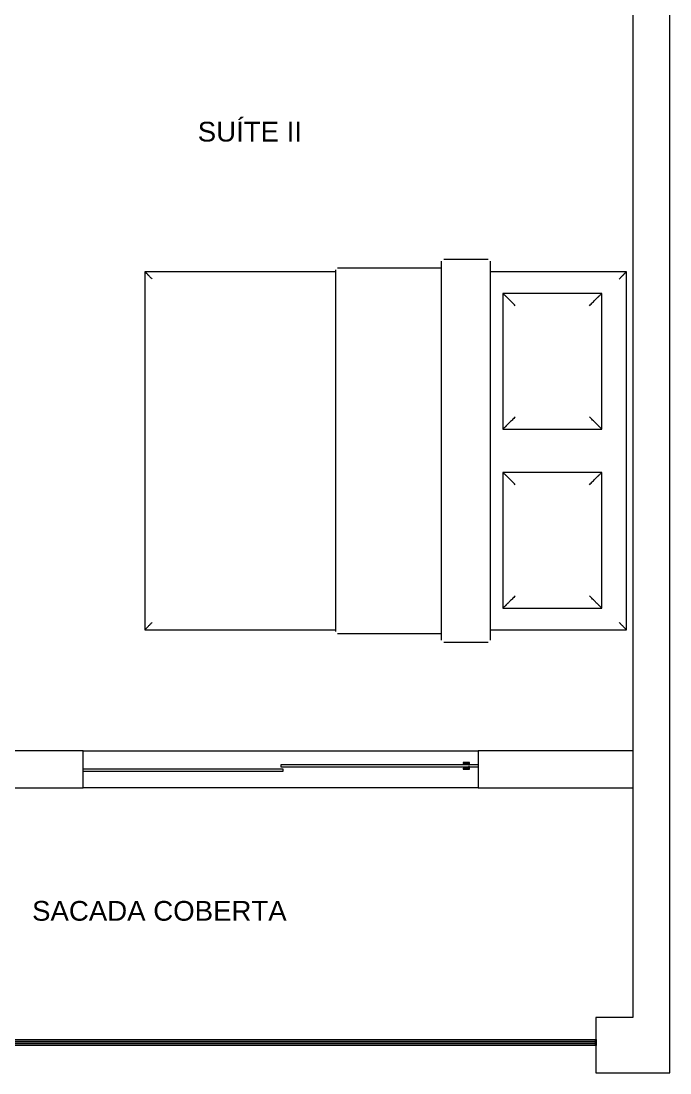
# Model space of a CAD drawing. Header units: millimetres. Extents: x 586.5 to 618.3, y 239.1 to 272.6.
# Drawn here: x 598.87 to 601.498, y 240.01 to 244.271 of the extents above; entities that cross this region are included whole.
import ezdxf

# ---------------------------------------------------------------- set-up
doc = ezdxf.new("R2010")
doc.units = ezdxf.units.MM
doc.header["$LTSCALE"] = 75
doc.linetypes.add('HIDDEN', pattern=[0.375, 0.25, -0.125])
for name, color, linetype, lineweight in [('A Arquitetura LRZ', 252, 'Continuous', 9), ('A Cumbuca LRZ', 254, 'HIDDEN', 9), ('A Esquadrias LRZ', 252, 'Continuous', 9), ('A Mobiliário LRZ', 253, 'Continuous', 9)]:
    doc.layers.add(name, color=color, linetype=linetype, lineweight=lineweight)
doc.styles.add('R80', font='arial.ttf')

msp = doc.modelspace()

# ---------------------------------------------------------------- linework, layer by layer
at = {"layer": 'A Arquitetura LRZ'}
for p, q in [((601.4975, 240.0104), (601.4975, 272.5654)), ((601.3475, 245.1654), (601.3475, 240.2354)), ((599.1215, 241.3154), (598.4965, 241.3154)), ((599.1215, 241.1654), (599.1215, 241.3154)), ((601.3475, 241.3154), (600.7215, 241.3154)), ((600.7215, 241.3154), (600.7215, 241.1654)), ((598.4965, 241.1654), (599.1215, 241.1654)), ((600.7215, 241.1654), (601.3475, 241.1654)), ((601.1975, 240.2354), (601.1975, 240.1465)), ((601.3475, 240.2354), (601.1975, 240.2354)), ((601.1975, 240.1215), (601.1975, 240.0114)), ((601.1975, 240.0104), (601.4975, 240.0104))]:
    msp.add_line(p, q, dxfattribs=at)
at = {"layer": 'A Esquadrias LRZ'}
for p, q in [((599.1215, 241.3154), (600.7215, 241.3154)), ((600.6865, 241.2684), (600.6604, 241.2684)), ((600.6604, 241.2684), (600.6604, 241.2642)), ((600.6865, 241.2584), (600.6865, 241.2684)), ((599.9315, 241.2404), (599.1215, 241.2404)), ((599.1215, 241.2324), (599.9315, 241.2324)), ((600.7215, 241.2584), (599.9215, 241.2584)), ((599.9215, 241.2584), (599.9215, 241.2504)), ((599.9215, 241.2504), (600.7215, 241.2504)), ((599.9315, 241.2324), (599.9315, 241.2404)), ((600.6604, 241.2642), (600.6818, 241.2642)), ((600.6818, 241.2446), (600.6604, 241.2446)), ((600.6604, 241.2446), (600.6604, 241.2404)), ((600.6604, 241.2404), (600.6865, 241.2404)), ((600.6818, 241.2642), (600.6818, 241.2584)), ((600.6818, 241.2584), (600.6865, 241.2584)), ((600.6865, 241.2504), (600.6818, 241.2504)), ((600.6818, 241.2504), (600.6818, 241.2446)), ((600.6865, 241.2404), (600.6865, 241.2504)), ((600.7215, 241.1654), (599.1215, 241.1654)), ((586.7992, 240.1465), (601.1992, 240.1465)), ((601.1992, 240.1215), (586.7992, 240.1215)), ((586.8042, 240.1445), (601.1942, 240.1445)), ((601.1942, 240.1435), (586.8042, 240.1435)), ((586.8042, 240.1374), (601.1942, 240.1374)), ((586.8042, 240.1306), (601.1942, 240.1306)), ((586.8042, 240.1245), (601.1942, 240.1245)), ((586.8042, 240.1235), (601.1942, 240.1235)), ((601.1942, 240.1445), (601.1942, 240.1435)), ((601.1942, 240.1435), (601.1942, 240.1374)), ((601.1942, 240.1374), (601.1942, 240.1306)), ((601.1942, 240.1306), (601.1942, 240.1245)), ((601.1942, 240.1245), (601.1942, 240.1235)), ((601.1992, 240.1465), (601.1992, 240.1215)), ((601.1975, 240.0104), (601.1975, 240.0114))]:
    msp.add_line(p, q, dxfattribs=at)
at = {"layer": 'A Mobiliário LRZ'}
for p, q in [((600.5715, 243.2704), (600.1515, 243.2704)), ((600.5715, 243.2954), (600.5715, 243.2953)), ((600.5715, 243.2953), (600.5715, 243.2952)), ((600.5715, 243.2952), (600.5715, 243.2949)), ((600.5715, 243.2949), (600.5715, 243.2945)), ((600.5715, 243.2945), (600.5715, 243.294)), ((600.5715, 243.294), (600.5715, 243.2934)), ((600.5715, 243.2934), (600.5715, 243.2927)), ((600.5715, 243.2927), (600.5715, 243.2919)), ((600.5715, 243.2919), (600.5715, 243.2909)), ((600.5715, 243.2909), (600.5715, 243.2899)), ((600.5715, 243.2899), (600.5715, 243.2887)), ((600.5715, 243.2887), (600.5715, 243.2875)), ((600.5715, 243.2875), (600.5715, 243.2862)), ((600.5715, 243.2862), (600.5715, 243.2847)), ((600.5715, 243.2847), (600.5715, 243.2832)), ((600.5715, 243.2832), (600.5715, 243.2816)), ((600.5715, 243.2816), (600.5715, 243.2798)), ((600.5715, 243.2798), (600.5715, 243.278)), ((600.5715, 243.278), (600.5715, 243.2761)), ((600.5715, 243.2761), (600.5715, 243.2742)), ((600.5715, 243.2742), (600.5715, 243.2721)), ((600.5715, 243.2721), (600.5715, 243.27)), ((600.5715, 243.27), (600.5715, 243.2678)), ((600.5715, 243.2678), (600.5715, 243.2656)), ((600.7615, 243.3054), (600.5815, 243.3054)), ((600.7715, 243.2953), (600.7715, 243.2954)), ((600.7715, 243.2954), (600.7715, 243.2954)), ((600.7715, 243.2951), (600.7715, 243.2953)), ((600.7715, 243.2948), (600.7715, 243.2951)), ((600.7715, 243.2944), (600.7715, 243.2948)), ((600.7715, 243.2939), (600.7715, 243.2944)), ((600.7715, 243.2932), (600.7715, 243.2939)), ((600.7715, 243.2925), (600.7715, 243.2932)), ((600.7715, 243.2916), (600.7715, 243.2925)), ((600.7715, 243.2906), (600.7715, 243.2916)), ((600.7715, 243.2896), (600.7715, 243.2906)), ((600.7715, 243.2884), (600.7715, 243.2896)), ((600.7715, 243.2871), (600.7715, 243.2884)), ((600.7715, 243.2858), (600.7715, 243.2871)), ((600.7715, 243.2843), (600.7715, 243.2858)), ((600.7715, 243.2827), (600.7715, 243.2843)), ((600.7715, 243.2811), (600.7715, 243.2827)), ((600.7715, 243.2794), (600.7715, 243.2811)), ((600.7715, 243.2775), (600.7715, 243.2794)), ((600.7715, 243.2756), (600.7715, 243.2775)), ((600.7715, 243.2736), (600.7715, 243.2756)), ((600.7715, 243.2716), (600.7715, 243.2736)), ((600.7715, 243.2694), (600.7715, 243.2716)), ((600.7715, 243.2672), (600.7715, 243.2694)), ((599.3715, 243.2554), (599.3715, 241.8054)), ((600.1453, 243.2554), (599.3715, 243.2554)), ((600.144, 243.2629), (600.144, 243.2629)), ((600.144, 243.2629), (600.144, 243.2628)), ((600.144, 243.2628), (600.144, 243.2626)), ((600.144, 243.2626), (600.144, 243.2624)), ((600.144, 243.2624), (600.144, 243.2622)), ((600.144, 243.2622), (600.144, 243.2618)), ((600.144, 243.2618), (600.144, 243.2614)), ((600.144, 243.2614), (600.144, 243.261)), ((600.144, 243.261), (600.144, 243.2605)), ((600.144, 243.2605), (600.144, 243.2599)), ((600.144, 243.2599), (600.144, 243.2593)), ((600.144, 243.2593), (600.144, 243.2587)), ((600.144, 243.2587), (600.144, 243.2579)), ((600.144, 243.2579), (600.144, 243.2572)), ((600.144, 243.2572), (600.144, 243.2564)), ((600.144, 243.2564), (600.144, 243.2555)), ((600.144, 243.2555), (600.144, 243.2546)), ((600.144, 243.2546), (600.144, 243.2536)), ((600.144, 243.2536), (600.144, 243.2526)), ((600.144, 243.2526), (600.144, 243.2515)), ((600.144, 243.2515), (600.144, 243.2504)), ((600.144, 243.2504), (600.144, 243.2493)), ((600.144, 243.2493), (600.144, 243.2481)), ((600.144, 243.2481), (600.144, 243.2469)), ((600.144, 243.2469), (600.144, 243.2457)), ((600.144, 243.2457), (600.144, 243.2444)), ((600.144, 243.2444), (600.144, 243.2431)), ((600.144, 243.2431), (600.144, 243.2417)), ((600.144, 243.2417), (600.144, 243.2404)), ((600.144, 243.2404), (600.144, 243.239)), ((600.144, 243.239), (600.144, 243.2376)), ((600.144, 243.2376), (600.144, 243.2362)), ((600.144, 243.2362), (600.144, 243.2347)), ((600.144, 243.2347), (600.144, 243.2333)), ((600.144, 243.2333), (600.144, 243.2318)), ((600.144, 243.2318), (600.144, 243.2303)), ((600.144, 243.2303), (600.144, 243.2288)), ((600.144, 243.2288), (600.144, 243.2273)), ((600.144, 243.2273), (600.144, 243.2258)), ((600.144, 243.2258), (600.144, 243.2254)), ((600.144, 243.2254), (600.144, 241.8354)), ((600.5715, 243.2656), (600.5715, 243.2632)), ((600.5715, 243.2632), (600.5715, 243.2608)), ((600.5715, 243.2608), (600.5715, 243.2584)), ((600.5715, 243.2584), (600.5715, 243.2559)), ((600.5715, 243.2559), (600.5715, 243.2534)), ((600.5715, 243.2534), (600.5715, 243.2508)), ((600.5715, 243.2508), (600.5715, 243.2481)), ((600.5715, 243.2481), (600.5715, 243.2455)), ((600.5715, 243.2455), (600.5715, 243.2428)), ((600.5715, 243.2428), (600.5715, 243.2401)), ((600.5715, 243.2401), (600.5715, 243.2373)), ((600.5715, 243.2373), (600.5715, 243.2345)), ((600.5715, 243.2345), (600.5715, 243.2318)), ((600.5715, 243.2318), (600.5715, 243.229)), ((600.5715, 243.229), (600.5715, 243.2262)), ((600.5715, 243.2262), (600.5715, 243.2254)), ((600.5715, 243.2254), (600.5715, 241.8354)), ((600.7715, 243.2649), (600.7715, 243.2672)), ((600.7715, 243.2626), (600.7715, 243.2649)), ((600.7715, 243.2602), (600.7715, 243.2626)), ((600.7715, 243.2577), (600.7715, 243.2602)), ((600.7715, 243.2552), (600.7715, 243.2577)), ((601.3215, 243.2554), (600.7715, 243.2554)), ((600.7715, 243.2527), (600.7715, 243.2552)), ((600.7715, 243.2501), (600.7715, 243.2527)), ((600.7715, 243.2474), (600.7715, 243.2501)), ((600.7715, 243.2447), (600.7715, 243.2474)), ((600.7715, 243.242), (600.7715, 243.2447)), ((600.7715, 243.2393), (600.7715, 243.242)), ((600.7715, 243.2366), (600.7715, 243.2393)), ((600.7715, 243.2338), (600.7715, 243.2366)), ((600.7715, 243.231), (600.7715, 243.2338)), ((600.7715, 243.2282), (600.7715, 243.231)), ((600.7715, 243.2254), (600.7715, 243.2282)), ((600.7715, 241.8354), (600.7715, 243.2254)), ((601.3215, 241.8054), (601.3215, 243.2554)), ((600.8215, 243.1679), (600.8215, 242.6179)), ((601.2215, 243.1679), (600.8215, 243.1679)), ((601.2215, 242.6179), (601.2215, 243.1679)), ((600.8215, 242.6179), (601.2215, 242.6179)), ((600.8215, 242.4429), (600.8215, 241.8929)), ((601.2215, 242.4429), (600.8215, 242.4429)), ((601.2215, 241.8929), (601.2215, 242.4429)), ((600.8215, 241.8929), (601.2215, 241.8929)), ((600.144, 241.8354), (600.144, 241.8339)), ((600.144, 241.8339), (600.144, 241.8324)), ((600.144, 241.8324), (600.144, 241.8309)), ((600.144, 241.8309), (600.144, 241.8294)), ((600.144, 241.8294), (600.144, 241.828)), ((600.144, 241.828), (600.144, 241.8265)), ((600.144, 241.8265), (600.144, 241.825)), ((600.144, 241.825), (600.144, 241.8236)), ((600.144, 241.8236), (600.144, 241.8222)), ((600.144, 241.8222), (600.144, 241.8208)), ((600.144, 241.8208), (600.144, 241.8194)), ((600.144, 241.8194), (600.144, 241.8181)), ((600.5715, 241.8354), (600.5715, 241.8326)), ((600.5715, 241.8326), (600.5715, 241.8298)), ((600.5715, 241.8298), (600.5715, 241.827)), ((600.5715, 241.827), (600.5715, 241.8243)), ((600.5715, 241.8243), (600.5715, 241.8215)), ((600.5715, 241.8215), (600.5715, 241.8188)), ((600.7715, 241.8346), (600.7715, 241.8354)), ((600.7715, 241.8318), (600.7715, 241.8346)), ((600.7715, 241.8291), (600.7715, 241.8318)), ((600.7715, 241.8263), (600.7715, 241.8291)), ((600.7715, 241.8235), (600.7715, 241.8263)), ((600.7715, 241.8208), (600.7715, 241.8235)), ((600.7715, 241.818), (600.7715, 241.8208)), ((599.3715, 241.8054), (600.1453, 241.8054)), ((600.144, 241.8181), (600.144, 241.8168)), ((600.144, 241.8168), (600.144, 241.8155)), ((600.144, 241.8155), (600.144, 241.8142)), ((600.144, 241.8142), (600.144, 241.813)), ((600.144, 241.813), (600.144, 241.8118)), ((600.144, 241.8118), (600.144, 241.8107)), ((600.144, 241.8107), (600.144, 241.8096)), ((600.144, 241.8096), (600.144, 241.8085)), ((600.144, 241.8085), (600.144, 241.8075)), ((600.144, 241.8075), (600.144, 241.8065)), ((600.144, 241.8065), (600.144, 241.8056)), ((600.144, 241.8056), (600.144, 241.8047)), ((600.144, 241.8047), (600.144, 241.8038)), ((600.144, 241.8038), (600.144, 241.8031)), ((600.144, 241.8031), (600.144, 241.8023)), ((600.144, 241.8023), (600.144, 241.8016)), ((600.144, 241.8016), (600.144, 241.801)), ((600.144, 241.801), (600.144, 241.8005)), ((600.144, 241.8005), (600.144, 241.7999)), ((600.144, 241.7999), (600.144, 241.7995)), ((600.144, 241.7995), (600.144, 241.7991)), ((600.144, 241.7991), (600.144, 241.7987)), ((600.144, 241.7987), (600.144, 241.7984)), ((600.144, 241.7984), (600.144, 241.7982)), ((600.144, 241.7982), (600.144, 241.7981)), ((600.144, 241.7981), (600.144, 241.798)), ((600.144, 241.798), (600.144, 241.7979)), ((600.144, 241.7979), (600.144, 241.7979)), ((600.1515, 241.7904), (600.5715, 241.7904)), ((600.5715, 241.8188), (600.5715, 241.8161)), ((600.5715, 241.8161), (600.5715, 241.8134)), ((600.5715, 241.8134), (600.5715, 241.8107)), ((600.5715, 241.8107), (600.5715, 241.8081)), ((600.5715, 241.8081), (600.5715, 241.8056)), ((600.5715, 241.8056), (600.5715, 241.8031)), ((600.5715, 241.8031), (600.5715, 241.8006)), ((600.5715, 241.8006), (600.5715, 241.7982)), ((600.5715, 241.7982), (600.5715, 241.7959)), ((600.5715, 241.7959), (600.5715, 241.7936)), ((600.5715, 241.7936), (600.5715, 241.7914)), ((600.5715, 241.7914), (600.5715, 241.7892)), ((600.5715, 241.7892), (600.5715, 241.7872)), ((600.5715, 241.7872), (600.5715, 241.7852)), ((600.5715, 241.7852), (600.5715, 241.7833)), ((600.5715, 241.7833), (600.5715, 241.7815)), ((600.5715, 241.7815), (600.5715, 241.7797)), ((600.5715, 241.7797), (600.5715, 241.7781)), ((600.5715, 241.7781), (600.5715, 241.7765)), ((600.5715, 241.7765), (600.5715, 241.775)), ((600.7715, 241.8153), (600.7715, 241.818)), ((600.7715, 241.8127), (600.7715, 241.8153)), ((600.7715, 241.81), (600.7715, 241.8127)), ((600.7715, 241.8074), (600.7715, 241.81)), ((600.7715, 241.8049), (600.7715, 241.8074)), ((600.7715, 241.8054), (601.3215, 241.8054)), ((600.7715, 241.8024), (600.7715, 241.8049)), ((600.7715, 241.8), (600.7715, 241.8024)), ((600.7715, 241.7976), (600.7715, 241.8)), ((600.7715, 241.7953), (600.7715, 241.7976)), ((600.7715, 241.793), (600.7715, 241.7953)), ((600.7715, 241.7908), (600.7715, 241.793)), ((600.7715, 241.7887), (600.7715, 241.7908)), ((600.7715, 241.7866), (600.7715, 241.7887)), ((600.7715, 241.7847), (600.7715, 241.7866)), ((600.7715, 241.7828), (600.7715, 241.7847)), ((600.7715, 241.781), (600.7715, 241.7828)), ((600.7715, 241.7793), (600.7715, 241.781)), ((600.7715, 241.7776), (600.7715, 241.7793)), ((600.7715, 241.7761), (600.7715, 241.7776)), ((600.5715, 241.775), (600.5715, 241.7737)), ((600.5715, 241.7737), (600.5715, 241.7724)), ((600.5715, 241.7724), (600.5715, 241.7712)), ((600.5715, 241.7712), (600.5715, 241.7702)), ((600.5715, 241.7702), (600.5715, 241.7692)), ((600.5715, 241.7692), (600.5715, 241.7683)), ((600.5715, 241.7683), (600.5715, 241.7676)), ((600.5715, 241.7676), (600.5715, 241.767)), ((600.5715, 241.767), (600.5715, 241.7664)), ((600.5715, 241.7664), (600.5715, 241.766)), ((600.5715, 241.766), (600.5715, 241.7657)), ((600.5715, 241.7657), (600.5715, 241.7655)), ((600.5715, 241.7655), (600.5715, 241.7654)), ((600.5715, 241.7654), (600.5715, 241.7654)), ((600.5815, 241.7554), (600.7615, 241.7554)), ((600.7715, 241.7747), (600.7715, 241.7761)), ((600.7715, 241.7733), (600.7715, 241.7747)), ((600.7715, 241.7721), (600.7715, 241.7733)), ((600.7715, 241.7709), (600.7715, 241.7721)), ((600.7715, 241.7699), (600.7715, 241.7709)), ((600.7715, 241.769), (600.7715, 241.7699)), ((600.7715, 241.7681), (600.7715, 241.769)), ((600.7715, 241.7674), (600.7715, 241.7681)), ((600.7715, 241.7668), (600.7715, 241.7674)), ((600.7715, 241.7663), (600.7715, 241.7668)), ((600.7715, 241.7659), (600.7715, 241.7663)), ((600.7715, 241.7656), (600.7715, 241.7659)), ((600.7715, 241.7655), (600.7715, 241.7656)), ((600.7715, 241.7654), (600.7715, 241.7655))]:
    msp.add_line(p, q, dxfattribs=at)
for centre, start, end in [((600.5815, 243.2954), 165, 180), ((600.7615, 243.2954), 0, 15), ((600.5815, 241.7654), 180, 195), ((600.7615, 241.7654), 345, 0)]:
    msp.add_arc(centre, 0.01, start, end, dxfattribs=at)
for points, knots in [([(599.4015, 243.2254), (599.3989, 243.2281), (599.395, 243.2319), (599.39, 243.2369), (599.3871, 243.2399), (599.3849, 243.2421), (599.3827, 243.2442), (599.3808, 243.2462), (599.379, 243.248), (599.3773, 243.2496), (599.3755, 243.2515), (599.3737, 243.2532), (599.3721, 243.2549), (599.3715, 243.2554), (599.3715, 243.2554)], [0, 0, 0, 0, 0.166667, 0.25, 0.333333, 0.375, 0.416667, 0.5, 0.541667, 0.583333, 0.666667, 0.75, 0.833333, 1, 1, 1, 1]), ([(601.2915, 243.2254), (601.2942, 243.228), (601.2981, 243.2319), (601.3031, 243.2369), (601.306, 243.2399), (601.3082, 243.2421), (601.3104, 243.2442), (601.3123, 243.2462), (601.3141, 243.248), (601.3158, 243.2496), (601.3176, 243.2515), (601.3193, 243.2532), (601.321, 243.2549), (601.3215, 243.2554), (601.3215, 243.2554)], [0, 0, 0, 0, 0.166667, 0.25, 0.333333, 0.375, 0.416667, 0.5, 0.541667, 0.583333, 0.666667, 0.75, 0.833333, 1, 1, 1, 1]), ([(600.8715, 243.1179), (600.8672, 243.1224), (600.8606, 243.1288), (600.8524, 243.1371), (600.8475, 243.142), (600.8437, 243.1457), (600.8402, 243.1493), (600.8369, 243.1525), (600.8339, 243.1555), (600.8312, 243.1583), (600.8281, 243.1613), (600.8252, 243.1642), (600.8224, 243.1671), (600.8215, 243.1679), (600.8215, 243.1679)], [0, 0, 0, 0, 0.166667, 0.25, 0.333333, 0.375, 0.416667, 0.5, 0.541667, 0.583333, 0.666667, 0.75, 0.833333, 1, 1, 1, 1]), ([(601.1715, 243.1179), (601.176, 243.1223), (601.1824, 243.1288), (601.1907, 243.1371), (601.1956, 243.142), (601.1993, 243.1457), (601.2029, 243.1493), (601.2062, 243.1525), (601.2091, 243.1555), (601.2119, 243.1583), (601.215, 243.1613), (601.2179, 243.1642), (601.2207, 243.167), (601.2215, 243.1679), (601.2215, 243.1679)], [0, 0, 0, 0, 0.166667, 0.25, 0.333333, 0.375, 0.416667, 0.5, 0.541667, 0.583333, 0.666667, 0.75, 0.833333, 1, 1, 1, 1]), ([(600.8715, 242.6679), (600.8671, 242.6635), (600.8607, 242.657), (600.8524, 242.6487), (600.8474, 242.6438), (600.8438, 242.6401), (600.8402, 242.6366), (600.8369, 242.6333), (600.8339, 242.6303), (600.8312, 242.6275), (600.8281, 242.6245), (600.8252, 242.6216), (600.8224, 242.6188), (600.8216, 242.6179), (600.8215, 242.6179)], [0, 0, 0, 0, 0.166667, 0.25, 0.333333, 0.375, 0.416667, 0.5, 0.541667, 0.583333, 0.666667, 0.75, 0.833333, 1, 1, 1, 1]), ([(601.2215, 242.6179), (601.2215, 242.6179), (601.2207, 242.6188), (601.2179, 242.6216), (601.215, 242.6245), (601.2119, 242.6275), (601.2092, 242.6303), (601.2062, 242.6333), (601.2029, 242.6366), (601.1993, 242.6401), (601.1956, 242.6438), (601.1907, 242.6487), (601.1825, 242.657), (601.1759, 242.6634), (601.1715, 242.6679)], [-1, -1, -1, -1, -0.833333, -0.75, -0.666667, -0.583333, -0.541667, -0.5, -0.416667, -0.375, -0.333333, -0.25, -0.166667, 0, 0, 0, 0]), ([(600.8715, 242.3929), (600.8672, 242.3974), (600.8606, 242.4038), (600.8524, 242.4121), (600.8475, 242.417), (600.8437, 242.4207), (600.8402, 242.4243), (600.8369, 242.4275), (600.8339, 242.4305), (600.8312, 242.4333), (600.8281, 242.4363), (600.8252, 242.4392), (600.8224, 242.4421), (600.8215, 242.4429), (600.8215, 242.4429)], [0, 0, 0, 0, 0.166667, 0.25, 0.333333, 0.375, 0.416667, 0.5, 0.541667, 0.583333, 0.666667, 0.75, 0.833333, 1, 1, 1, 1]), ([(601.1715, 242.3929), (601.176, 242.3973), (601.1824, 242.4038), (601.1907, 242.4121), (601.1956, 242.417), (601.1993, 242.4207), (601.2029, 242.4243), (601.2062, 242.4275), (601.2091, 242.4305), (601.2119, 242.4333), (601.215, 242.4363), (601.2179, 242.4392), (601.2207, 242.442), (601.2215, 242.4429), (601.2215, 242.4429)], [0, 0, 0, 0, 0.166667, 0.25, 0.333333, 0.375, 0.416667, 0.5, 0.541667, 0.583333, 0.666667, 0.75, 0.833333, 1, 1, 1, 1]), ([(600.8715, 241.9429), (600.8671, 241.9385), (600.8607, 241.932), (600.8524, 241.9237), (600.8474, 241.9188), (600.8438, 241.9151), (600.8402, 241.9116), (600.8369, 241.9083), (600.8339, 241.9053), (600.8312, 241.9025), (600.8281, 241.8995), (600.8252, 241.8966), (600.8224, 241.8938), (600.8216, 241.8929), (600.8215, 241.8929)], [0, 0, 0, 0, 0.166667, 0.25, 0.333333, 0.375, 0.416667, 0.5, 0.541667, 0.583333, 0.666667, 0.75, 0.833333, 1, 1, 1, 1]), ([(601.2215, 241.8929), (601.2215, 241.8929), (601.2207, 241.8938), (601.2179, 241.8966), (601.215, 241.8995), (601.2119, 241.9025), (601.2092, 241.9053), (601.2062, 241.9083), (601.2029, 241.9116), (601.1993, 241.9151), (601.1956, 241.9188), (601.1907, 241.9237), (601.1825, 241.932), (601.1759, 241.9384), (601.1715, 241.9429)], [-1, -1, -1, -1, -0.833333, -0.75, -0.666667, -0.583333, -0.541667, -0.5, -0.416667, -0.375, -0.333333, -0.25, -0.166667, 0, 0, 0, 0]), ([(599.3715, 241.8054), (599.3716, 241.8054), (599.3721, 241.8059), (599.3738, 241.8076), (599.3755, 241.8093), (599.3773, 241.8112), (599.379, 241.8128), (599.3808, 241.8146), (599.3827, 241.8166), (599.3849, 241.8187), (599.3871, 241.8209), (599.39, 241.8239), (599.395, 241.8289), (599.3989, 241.8328), (599.4015, 241.8354)], [-1, -1, -1, -1, -0.833333, -0.75, -0.666667, -0.583333, -0.541667, -0.5, -0.416667, -0.375, -0.333333, -0.25, -0.166667, 0, 0, 0, 0]), ([(601.2915, 241.8354), (601.2942, 241.8327), (601.2981, 241.8289), (601.3031, 241.8239), (601.306, 241.8209), (601.3082, 241.8187), (601.3104, 241.8166), (601.3123, 241.8146), (601.3141, 241.8128), (601.3158, 241.8112), (601.3176, 241.8093), (601.3193, 241.8076), (601.321, 241.8059), (601.3215, 241.8054), (601.3215, 241.8054)], [0, 0, 0, 0, 0.166667, 0.25, 0.333333, 0.375, 0.416667, 0.5, 0.541667, 0.583333, 0.666667, 0.75, 0.833333, 1, 1, 1, 1])]:
    msp.add_open_spline(points, degree=3, knots=knots, dxfattribs=at)

# ---------------------------------------------------------------- texts
at = {"layer": 'A Cumbuca LRZ', "style": 'R80'}
for s, p in [('SUÍTE II', (599.5857, 243.7827)), ('SACADA COBERTA', (598.915, 240.627))]:
    msp.add_text(s, height=0.08, dxfattribs=at).set_placement(p)

doc.saveas('drawing.dxf')
